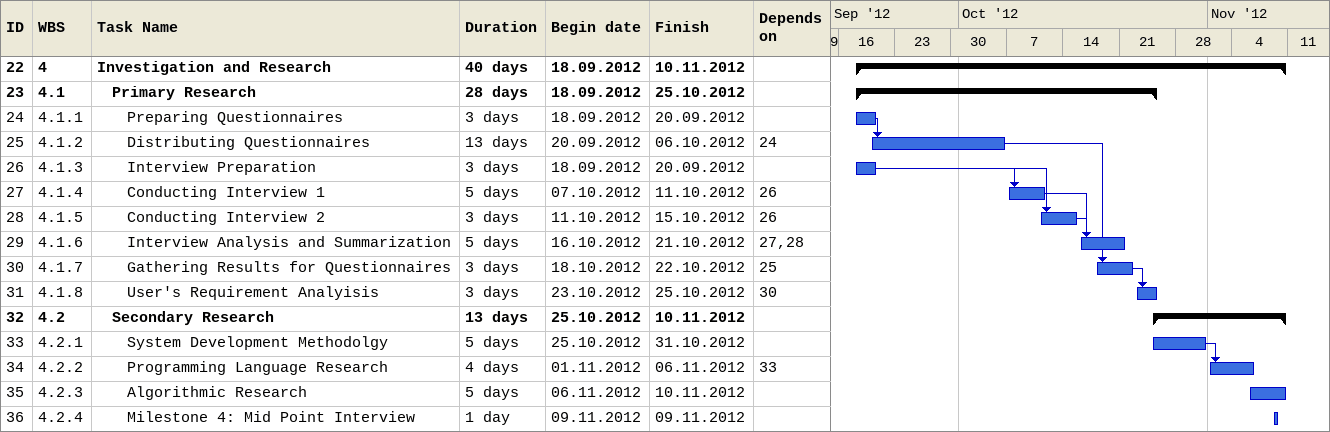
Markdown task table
| ID | WBS | Task | Duration | Start | Finish | Predecessors |
|---|---|---|---|---|---|---|
| 22 | 4 | **Investigation and Research** | 40d | 2012-09-18 | 2012-11-10 |  |
| 23 | 4.1 | **Primary Research** | 28d | 2012-09-18 | 2012-10-25 |  |
| 24 | 4.1.1 | Preparing Questionnaires | 3d | 2012-09-18 | 2012-09-20 |  |
| 25 | 4.1.2 | Distributing Questionnaires | 13d | 2012-09-20 | 2012-10-06 | 24 |
| 26 | 4.1.3 | Interview Preparation | 3d | 2012-09-18 | 2012-09-20 |  |
| 27 | 4.1.4 | Conducting Interview 1 | 5d | 2012-10-07 | 2012-10-11 | 26 |
| 28 | 4.1.5 | Conducting Interview 2 | 3d | 2012-10-11 | 2012-10-15 | 26 |
| 29 | 4.1.6 | Interview Analysis and Summarization | 5d | 2012-10-16 | 2012-10-21 | 27, 28 |
| 30 | 4.1.7 | Gathering Results for Questionnaires | 3d | 2012-10-18 | 2012-10-22 | 25 |
| 31 | 4.1.8 | User's Requirement Analyisis | 3d | 2012-10-23 | 2012-10-25 | 30 |
| 32 | 4.2 | **Secondary Research** | 13d | 2012-10-25 | 2012-11-10 |  |
| 33 | 4.2.1 | System Development Methodolgy | 5d | 2012-10-25 | 2012-10-31 |  |
| 34 | 4.2.2 | Programming Language Research | 4d | 2012-11-01 | 2012-11-06 | 33 |
| 35 | 4.2.3 | Algorithmic Research | 5d | 2012-11-06 | 2012-11-10 |  |
| 36 | 4.2.4 | Milestone 4: Mid Point Interview | 1d | 2012-11-09 | 2012-11-09 |  |
